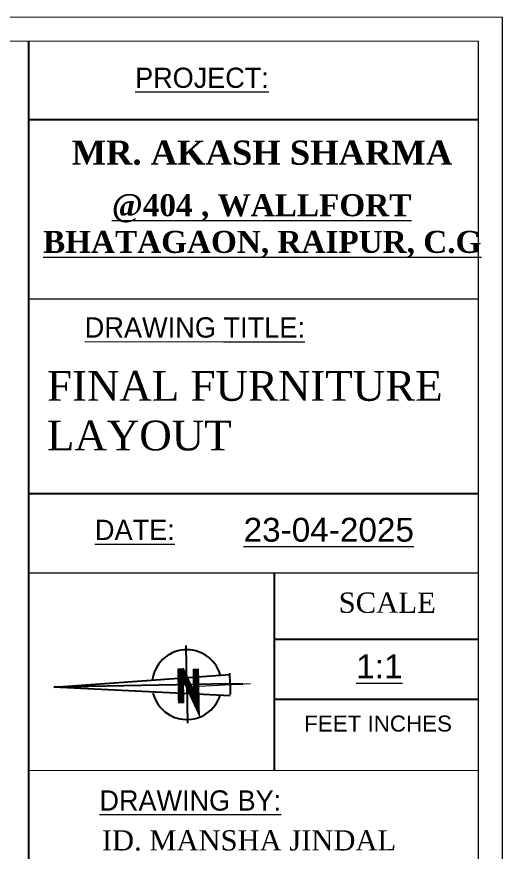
# Model space of a CAD drawing. Header units: inches. Extents: x 2744 to 7136, y -4349 to -2068.
# Drawn here: x 6044.2 to 6269, y -4030.8 to -3644 of the extents above; entities that cross this region are included whole.
import ezdxf

# ---------------------------------------------------------------- set-up
doc = ezdxf.new("R2010")
doc.units = ezdxf.units.IN
doc.header["$MEASUREMENT"] = 0
doc.linetypes.add('1', pattern=[0])
doc.layers.add('DIM', color=40, linetype='1', lineweight=0)
doc.styles.add('HEMI', font='stylu.ttf')
doc.styles.add('onus text', font='arial.ttf')
doc.styles.add('regular', font='swissl.ttf')

msp = doc.modelspace()

# ---------------------------------------------------------------- linework, layer by layer
at = {"ltscale": 0.012}
for p, q in [((6049.77, -4338.15), (6049.77, -3655.26)), ((6049.77, -3691.65), (6257.87, -3691.65)), ((6049.77, -3864.75), (6257.87, -3864.76)), ((6163.58, -3992.87), (6163.6, -3901.46)), ((6163.59, -3932.14), (6257.86, -3932.14)), ((6163.59, -3959.95), (6257.86, -3959.95))]:
    msp.add_line(p, q, dxfattribs=at)
at = {"lineweight": 15}
for p, q in [((6049.77, -3774.62), (6257.56, -3774.65)), ((6049.77, -3901.45), (6257.74, -3901.48)), ((6049.77, -3992.85), (6257.72, -3992.89))]:
    msp.add_line(p, q, dxfattribs=at)
at = {"color": 0}
for p, q in [((6122.97, -3953.23), (6122.65, -3935.13)), ((6061.48, -3954.32), (6142.9, -3948.44)), ((6142.98, -3952.87), (6142.89, -3947.93)), ((6142.47, -3952.88), (6061.48, -3954.32)), ((6143.08, -3958.32), (6061.48, -3954.32)), ((6122.97, -3953.23), (6123.29, -3971)), ((6142.98, -3952.87), (6148.89, -3952.76)), ((6142.98, -3952.87), (6143.07, -3957.81))]:
    msp.add_line(p, q, dxfattribs=at)
at = {"color": 7, "lineweight": 15, "ltscale": 10, "true_color": 0xffffff, "elevation": 0}
msp.add_lwpolyline([(5336.63, -3644.04), (6268.96, -3644.2), (6268.95, -4349.24), (5336.62, -4349.07)], close=True, dxfattribs=at)
at = {"color": 18, "lineweight": 15, "ltscale": 10, "true_color": 0x000000, "elevation": 0}
msp.add_lwpolyline([(5347.73, -3655.13), (6257.87, -3655.3), (6257.85, -4338.15), (5347.71, -4337.98)], close=True, dxfattribs=at)
at = {"color": 1, "const_width": 3.02, "elevation": 0}
for points in [[(6120.33, -3961.84), (6120.04, -3945.71)], [(6120.15, -3945.95), (6127.4, -3961.71), (6127.11, -3945.86)]]:
    msp.add_lwpolyline(points, dxfattribs=at)
at = {"color": 0}
for start, end in [(17.1441, 172.8941), (193.9, 342.2593)]:
    msp.add_arc((6122.97, -3953.23), 16.16, start, end, dxfattribs=at)
at = {"layer": 'DIM', "color": 18, "true_color": 0x000000}
msp.add_line((6122.99, -3954.19), (6152.37, -3952.7), dxfattribs=at)

# ---------------------------------------------------------------- texts
at = {"lineweight": 15, "attachment_point": 1, "rotation": 359.9906, "style": 'HEMI'}
for s, insert, char_height in [('{\\fBankGothic Md BT|b0|i0|c0|p34;\\LPROJECT:}', (6099.03, -3667.61), 9.3567), ('{\\fBankGothic Md BT|b0|i0|c0|p34;\\LDRAWING TITLE:}', (6075.69, -3783.16), 9.3997), ('{\\fBankGothic Md BT|b0|i0|c0|p34;\\LDATE:}', (6080.41, -3876.87), 9.3997), ('{\\fBankGothic Md BT|b0|i0|c0|p34;\\LDRAWING BY:}', (6082.52, -4002.14), 9.3567)]:
    msp.add_mtext(s, dxfattribs=dict(at, insert=insert, char_height=char_height))
at = {"lineweight": 15, "attachment_point": 1, "style": 'HEMI'}
for s, insert, char_height in [('{\\fTimes New Roman|b1|i0|c0|p18;MR. AKASH SHARMA}', (6069.62, -3701.35), 11.1986), ('\\pi-108.01008,l40.72216,t-26.56576;{\\fTimes New Roman|b1|i0|c0|p18;\\L@404 , WALLFORT\\P\\pi-139.87576,t-58.43144;BHATAGAON, RAIPUR, C.G}', (6155.56, -3726.2), 10.1805)]:
    msp.add_mtext(s, dxfattribs=dict(at, insert=insert, char_height=char_height))
at = {"lineweight": 15, "ltscale": 100, "attachment_point": 1, "style": 'HEMI'}
for s, insert, char_height, width in [('{\\fTimes New Roman|b0|i0|c0|p18;FINAL FURNITURE\\PLAYOUT}', (6058.22, -3808.05), 13.7692, 744.7824), ('{\\fTimes New Roman|b0|i0|c0|p18;ID. MANSHA JINDAL}', (6083.62, -4020.6), 9.357, 666.0023)]:
    msp.add_mtext(s, dxfattribs=dict(at, insert=insert, char_height=char_height, width=width))
at = {"lineweight": 15, "ltscale": 100, "width": 597.0433, "attachment_point": 1, "rotation": 359.9906, "style": 'regular'}
for s, insert, char_height in [('{\\L23-04-2025}', (6149.23, -3875.98), 11.0379), ('{\\L1:1 }', (6201.38, -3939.23), 11.038)]:
    msp.add_mtext(s, dxfattribs=dict(at, insert=insert, char_height=char_height))
at = {"lineweight": 15, "insert": (6193.24, -3910.56), "char_height": 9.3997, "attachment_point": 1, "rotation": 359.9906, "style": 'HEMI'}
msp.add_mtext_dynamic_manual_height_columns('{\\Ftimes|c0;SCALE}', width=93.4319, gutter_width=2587.01, heights=[0], dxfattribs=at)
at = {"ltscale": 0.012, "insert": (6177.3, -3967.51), "char_height": 7.402, "attachment_point": 1, "style": 'onus text'}
msp.add_mtext_dynamic_manual_height_columns('FEET INCHES', width=268.0429, gutter_width=2587.01, heights=[0], dxfattribs=at)

doc.saveas('drawing.dxf')
